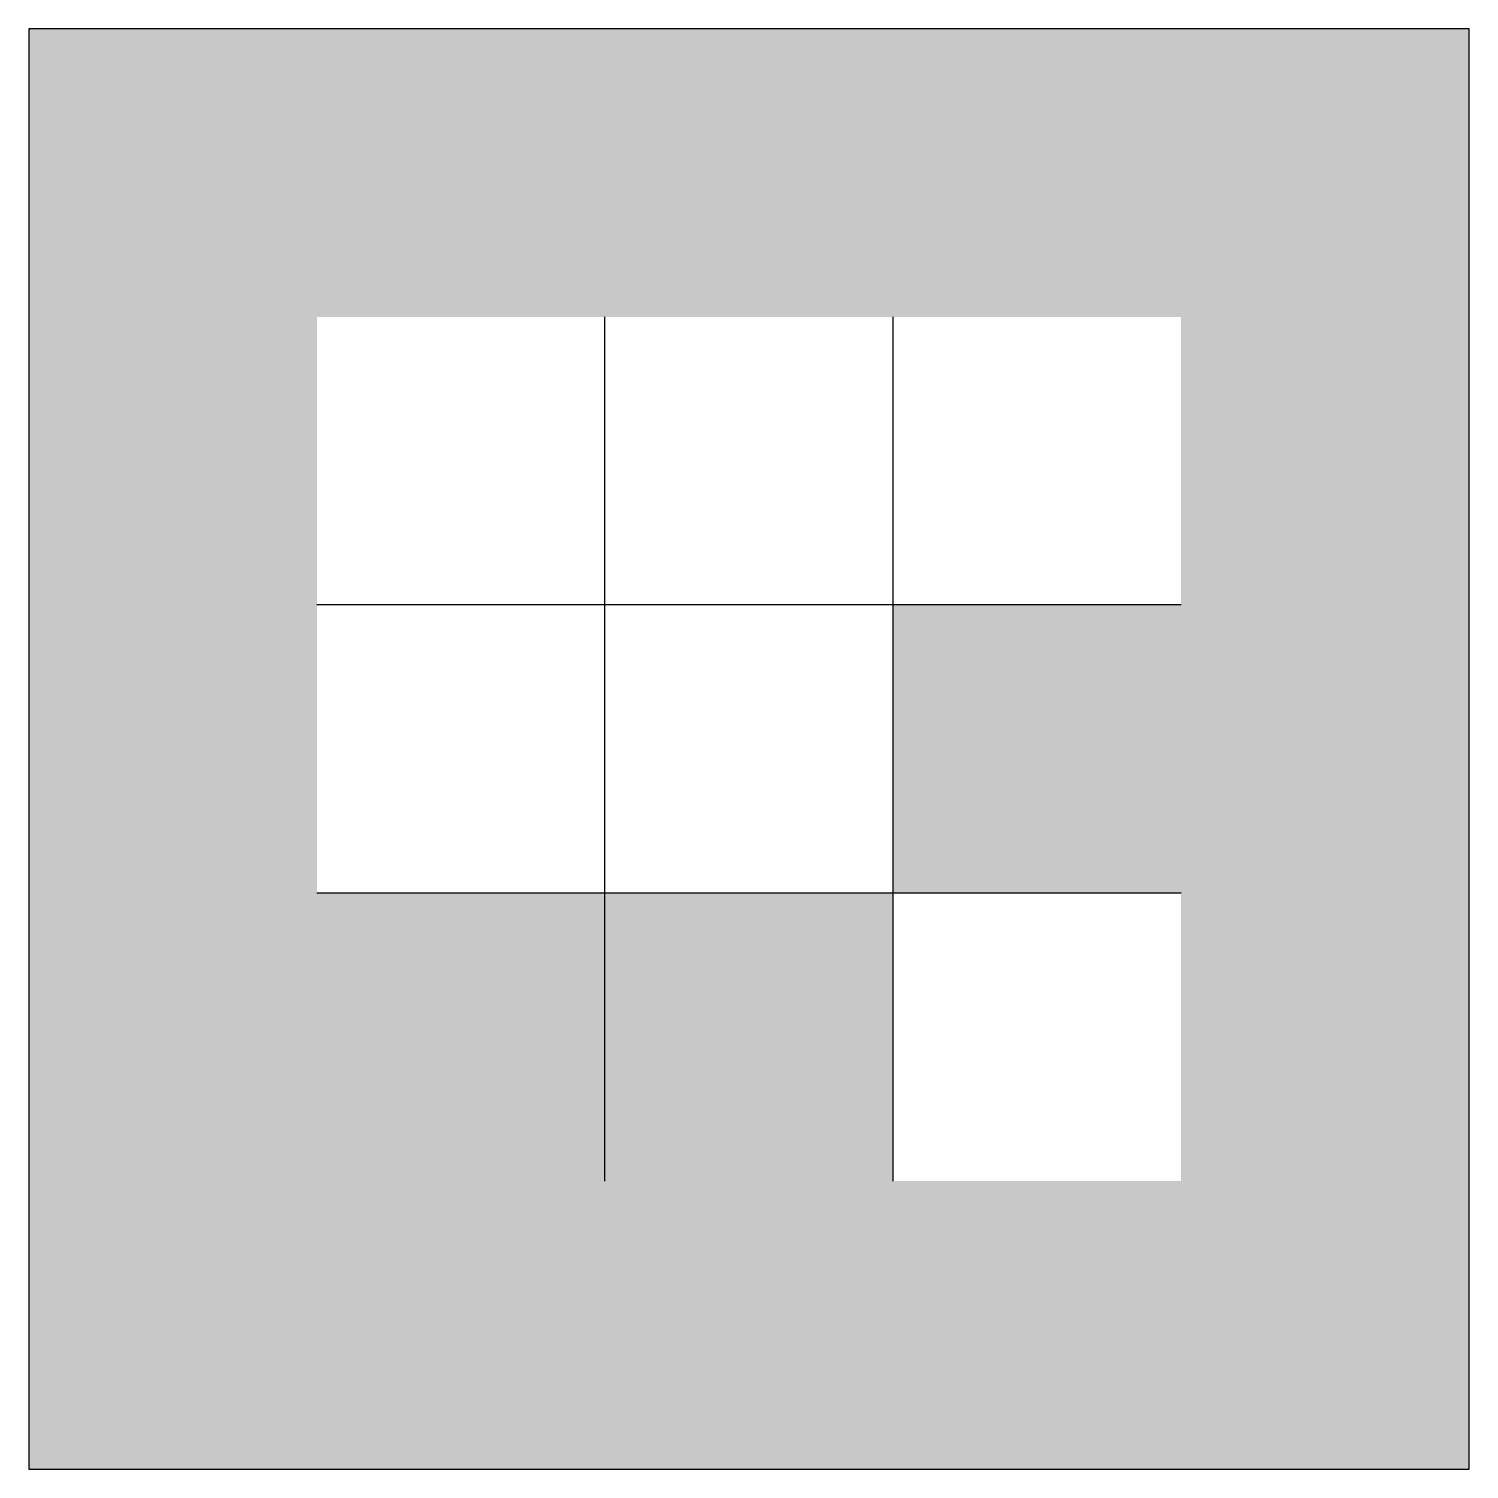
# Model space of a CAD drawing. Header units: millimetres. Extents: x 2347 to 2555, y 1879 to 2044.
# Drawn here: x 2363.27 to 2368.27, y 1970.62 to 1975.62 of the extents above; entities that cross this region are included whole.
import ezdxf

# ---------------------------------------------------------------- set-up
doc = ezdxf.new("R2010")
doc.units = ezdxf.units.MM

msp = doc.modelspace()

# ---------------------------------------------------------------- hatches: boundary and pattern name
h = msp.add_hatch(color=256)
h.dxf.hatch_style = 1
h.paths.add_polyline_path([(2368.2668, 1975.6243), (2363.2668, 1975.6243), (2363.2668, 1970.6243), (2368.2668, 1970.6243)])
h.paths.add_polyline_path([(2367.2668, 1974.6243), (2367.2668, 1971.6243), (2364.2668, 1971.6243), (2364.2668, 1974.6243)], flags=16)
h = msp.add_hatch(color=256)
h.dxf.hatch_style = 1
h.paths.add_polyline_path([(2367.2668, 1973.6243), (2366.2668, 1973.6243), (2366.2668, 1972.6243), (2367.2668, 1972.6243)])
h = msp.add_hatch(color=256)
h.dxf.hatch_style = 1
h.paths.add_polyline_path([(2365.2668, 1972.6243), (2364.2668, 1972.6243), (2364.2668, 1971.6243), (2365.2668, 1971.6243)])
h = msp.add_hatch(color=256)
h.dxf.hatch_style = 1
h.paths.add_polyline_path([(2366.2668, 1972.6243), (2365.2668, 1972.6243), (2365.2668, 1971.6243), (2366.2668, 1971.6243)])

# ---------------------------------------------------------------- linework, layer by layer
for p, q in [((2365.2668, 1971.6243), (2365.2668, 1974.6243)), ((2366.2668, 1971.6243), (2366.2668, 1974.6243)), ((2367.2668, 1973.6243), (2364.2668, 1973.6243)), ((2367.2668, 1972.6243), (2364.2668, 1972.6243))]:
    msp.add_line(p, q)
msp.add_lwpolyline([(2368.2668, 1975.6243), (2363.2668, 1975.6243), (2363.2668, 1970.6243), (2368.2668, 1970.6243), (2368.2668, 1975.6243)], close=True)

doc.saveas('drawing.dxf')
